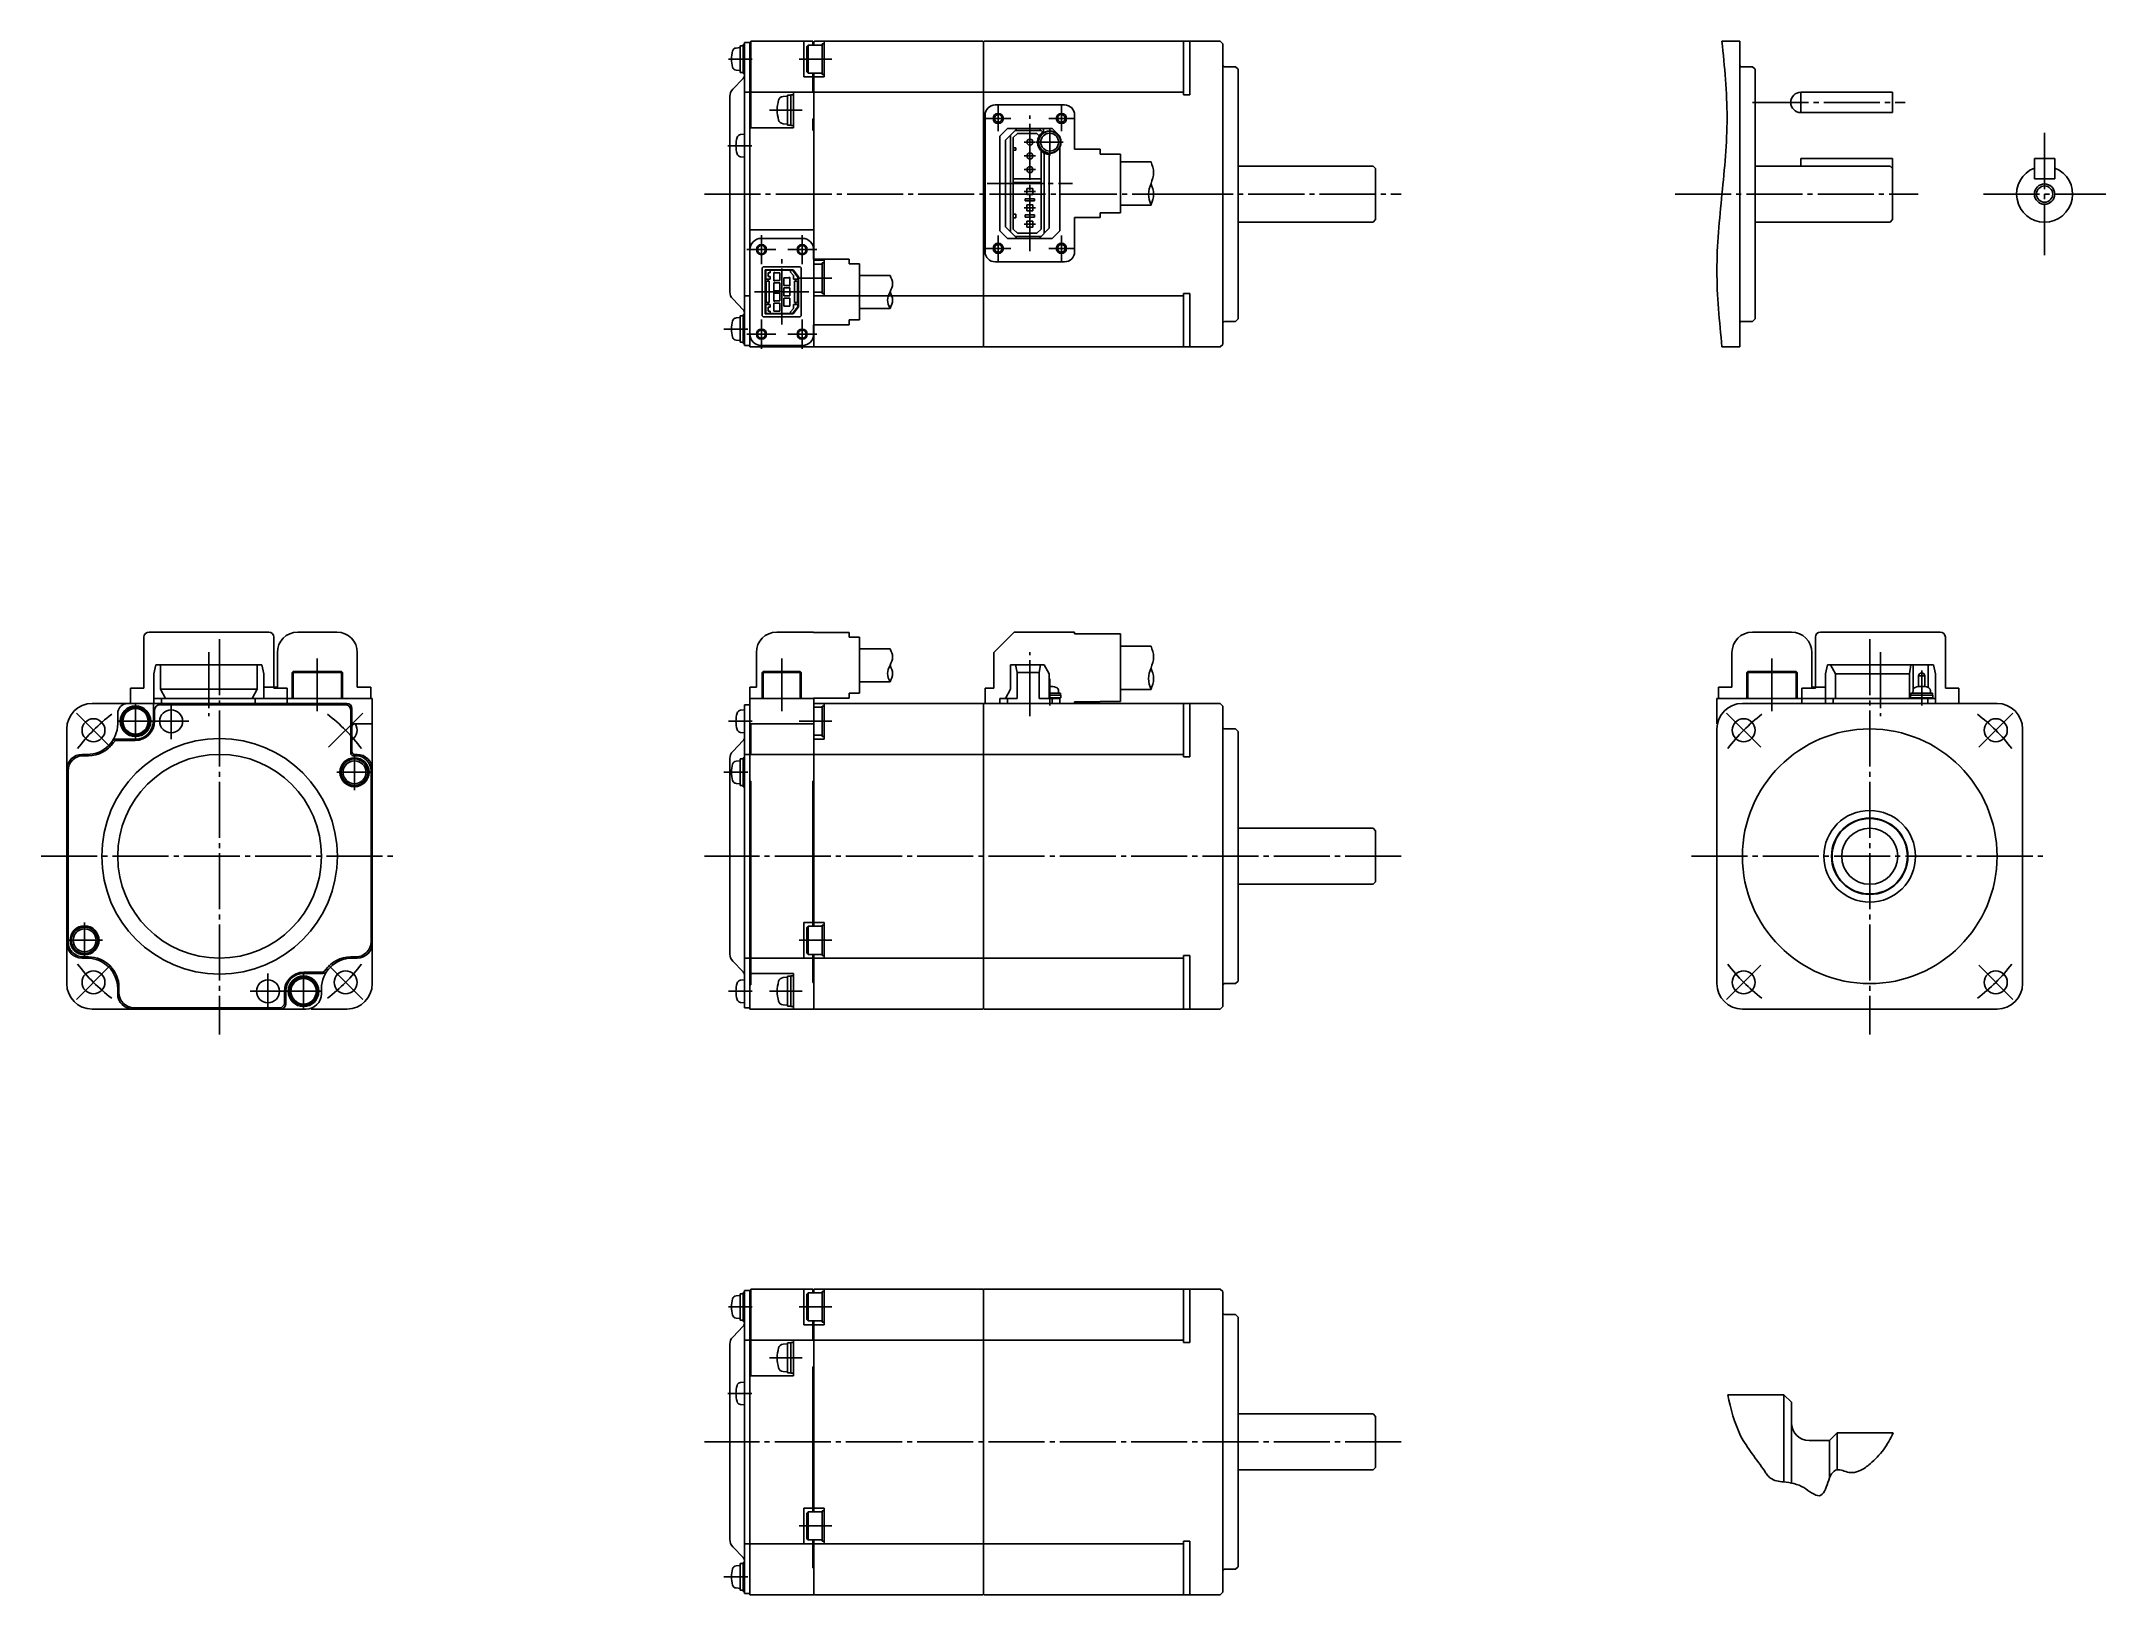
# Model space of a CAD drawing. Header units: millimetres. Extents: x -202 to 203, y -145 to 160.
import ezdxf

# ---------------------------------------------------------------- set-up
doc = ezdxf.new("R2010")
doc.units = ezdxf.units.MM
doc.linetypes.add('DASH_CENTER', pattern=[14, 11, -1, 1, -1])

msp = doc.modelspace()

# ---------------------------------------------------------------- linework, layer by layer
at = {"color": 7, "linetype": 'Continuous'}
for p, q in [((-64.8, 158.75), (-65.58, 158.68)), ((-64.8, 159.1), (-64.2, 159.1)), ((-64.8, 153.9), (-64.8, 159.1)), ((-64.2, 159.35), (-63.9, 159.35)), ((-64.2, 153.65), (-64.2, 159.35)), ((-62.9, 159.75), (-63.9, 159.75)), ((-63.9, 159.75), (-63.9, 100.25)), ((-62.7, 159.75), (-62.9, 159.75)), ((-62.9, 159.75), (-62.9, 100)), ((-62.7, 160), (-62.7, 143)), ((-54.3, 160), (-62.7, 160)), ((-50.5, 160), (-54.3, 160)), ((-52.3, 160), (-52.3, 153)), ((-51.43, 159.25), (-51.68, 159)), ((-51.68, 154), (-51.68, 159)), ((-51.43, 159.25), (-48.68, 159.25)), ((-51.43, 159.25), (-51.43, 153.75)), ((-50.5, 160), (-50.5, 159.75)), ((-50.5, 159.25), (-50.5, 159.75)), ((-50.5, 159.75), (-50.3, 159.75)), ((-50.2, 160), (-50.3, 159.9)), ((-50.3, 159.25), (-50.3, 159.9)), ((-17.1, 160), (-50.2, 160)), ((-48.3, 159.5), (-48.68, 159.5)), ((-48.68, 153.5), (-48.68, 159.5)), ((-48.3, 160), (-48.3, 153)), ((-17, 159.9), (-17.1, 160)), ((-16.9, 160), (-17, 159.9)), ((-17, 159.9), (-17, 100.1)), ((29.5, 160), (-16.9, 160)), ((22.3, 149.5), (22.3, 160)), ((23.5, 160), (23.5, 149.5)), ((30, 159.5), (29.5, 160)), ((30, 100.5), (30, 159.5)), ((128, 160), (131.5, 160)), ((131.5, 160), (131.5, 100)), ((-65.58, 154.32), (-64.8, 154.25)), ((30.3, 155), (32.5, 155)), ((33, 154.5), (32.5, 155)), ((33, 154.5), (33, 105.5)), ((131.8, 155), (134, 155)), ((134.5, 154.5), (134, 155)), ((134.5, 105.5), (134.5, 154.5)), ((-66.24, 150.59), (-64.18, 152.71)), ((-64.2, 153.9), (-64.8, 153.9)), ((-63.9, 153.65), (-64.2, 153.65)), ((-63.9, 150), (-62.9, 150)), ((-62.7, 150), (-50.3, 150)), ((-54.3, 150), (-54.3, 143)), ((-52.3, 153), (-50.5, 153)), ((-51.68, 154), (-51.43, 153.75)), ((-48.68, 153.75), (-51.43, 153.75)), ((-50.5, 150), (-50.5, 153.75)), ((-50.3, 100), (-50.3, 153.75)), ((-48.3, 153), (-50.3, 153)), ((-50.3, 150), (-17, 150)), ((-48.3, 153.5), (-48.68, 153.5)), ((22.3, 150), (-17, 150)), ((-66.8, 110.8), (-66.8, 149.2)), ((-55.5, 149.25), (-56.35, 149.18)), ((-55.5, 149.45), (-54.8, 149.45)), ((-55.5, 149.45), (-55.5, 143.55)), ((-54.8, 149.5), (-54.8, 143.5)), ((-54.8, 149.5), (-54.3, 149.5)), ((22.3, 149.5), (23.5, 149.5)), ((-54.3, 143), (-62.9, 143)), ((-56.35, 143.82), (-55.5, 143.75)), ((-54.8, 143.55), (-55.5, 143.55)), ((-54.3, 143.5), (-54.8, 143.5)), ((-50.5, 144.75), (-50.3, 144.75)), ((-50.5, 142.5), (-50.5, 144.75)), ((-12.3, 142.9), (-13.8, 141.4)), ((-12.7, 140.6), (-10.4, 142.9)), ((-12.3, 142.9), (-3.5, 142.9)), ((-10.35, 141.9), (-11.15, 141.1)), ((-10.8, 142.5), (-5.7, 142.5)), ((-10.35, 141.9), (-6.5, 141.9)), ((-6.5, 141.9), (-6.05, 141.45)), ((-5.37, 142.17), (-6.1, 142.9)), ((-5.2, 142.28), (-5.2, 142.9)), ((-2, 141.4), (-3.5, 142.9)), ((-63.9, 141.75), (-64.68, 141.68)), ((-13.8, 122.8), (-13.8, 141.4)), ((-12.7, 123.6), (-12.7, 140.6)), ((-11.7, 122.6), (-11.7, 141.6)), ((-11.15, 141.1), (-11.15, 123.1)), ((-11.15, 139.1), (-10.65, 139.1)), ((-10.65, 138.6), (-11.15, 138.6)), ((-10.65, 139.1), (-10.65, 138.6)), ((-5.7, 123.1), (-5.7, 138.51)), ((-5.1, 122.3), (-5.1, 138.07)), ((-2, 141.12), (-2, 141.4)), ((-2, 122.8), (-2, 139.28)), ((-64.68, 137.32), (-63.9, 137.25)), ((-4.1, 123.3), (-4.1, 137.8)), ((33, 135.5), (59.5, 135.5)), ((59.5, 135.5), (60, 135)), ((60, 135), (60, 125)), ((134.5, 135.5), (161, 135.5)), ((161, 135.5), (161.5, 135)), ((161.5, 135), (161.5, 125)), ((189.34, 137), (189.34, 133)), ((193.34, 137), (189.34, 137)), ((193.34, 133), (193.34, 137)), ((-11.15, 133), (-5.7, 133)), ((-5.7, 132.3), (-11.15, 132.3)), ((-7.3, 131.1), (-8.5, 131.1)), ((-8.5, 131.1), (-8.5, 129.9)), ((-8.5, 129.9), (-7.3, 129.9)), ((-7.3, 129.9), (-7.3, 131.1)), ((189.34, 133), (193.34, 133)), ((-11.15, 126.05), (-10.65, 126.05)), ((-10.65, 126.05), (-10.65, 125.35)), ((-7, 129.1), (-8.8, 129.1)), ((-8.8, 129.1), (-8.8, 128.7)), ((-8.8, 128.7), (-7, 128.7)), ((-8.8, 125.9), (-8.8, 125.5)), ((-7, 125.9), (-8.8, 125.9)), ((-8.5, 127.9), (-8.5, 126.7)), ((-7.3, 127.9), (-8.5, 127.9)), ((-8.5, 126.7), (-7.3, 126.7)), ((-7.3, 126.7), (-7.3, 127.9)), ((-7, 128.7), (-7, 129.1)), ((-7, 125.5), (-7, 125.9)), ((-62.9, 123), (-50.3, 123)), ((-12.3, 121.3), (-13.8, 122.8)), ((-10.4, 121.3), (-12.7, 123.6)), ((-10.65, 125.35), (-11.15, 125.35)), ((-11.15, 123.1), (-10.35, 122.3)), ((-10.8, 121.7), (-5.7, 121.7)), ((-10.35, 122.3), (-6.5, 122.3)), ((-8.8, 125.5), (-7, 125.5)), ((-7.3, 124.7), (-8.5, 124.7)), ((-8.5, 124.7), (-8.5, 123.5)), ((-8.5, 123.5), (-7.3, 123.5)), ((-7.3, 123.5), (-7.3, 124.7)), ((-6.5, 122.3), (-5.7, 123.1)), ((-6.1, 121.3), (-4.1, 123.3)), ((-2, 122.8), (-3.5, 121.3)), ((59.5, 124.5), (33, 124.5)), ((60, 125), (59.5, 124.5)), ((161, 124.5), (134.5, 124.5)), ((161.5, 125), (161, 124.5)), ((-12.3, 121.3), (-3.5, 121.3)), ((-60.43, 115.53), (-60.23, 115.73)), ((-60.43, 115.53), (-60.43, 106.08)), ((-52.98, 115.73), (-60.23, 115.73)), ((-59.85, 106.48), (-59.85, 115.13)), ((-59.85, 115.13), (-54.4, 115.13)), ((-59.75, 113.3), (-59.75, 115.05)), ((-59.75, 115.05), (-58.9, 115.05)), ((-58.9, 114.55), (-59.25, 114.55)), ((-59.25, 114.55), (-59.25, 113.8)), ((-59.25, 113.8), (-58.9, 113.8)), ((-58.9, 115.05), (-58.9, 114.55)), ((-58.9, 115.05), (-54.9, 115.05)), ((-58.9, 113.8), (-58.9, 113.3)), ((-58.18, 114.6), (-58.18, 113)), ((-58, 114.6), (-58.18, 114.6)), ((-58, 114.57), (-58, 114.6)), ((-57, 114.57), (-58, 114.57)), ((-57, 113.03), (-57, 114.57)), ((-55.2, 113.57), (-56.2, 113.57)), ((-56.2, 113.57), (-56.2, 112.03)), ((-55.2, 113.6), (-55.2, 113.57)), ((-55.02, 113.6), (-55.2, 113.6)), ((-55.02, 112), (-55.02, 113.6)), ((-54.9, 114.68), (-54.9, 115.05)), ((-54.47, 115.05), (-54.9, 115.05)), ((-54.3, 114.05), (-54.9, 114.68)), ((-53.45, 113.72), (-54.47, 115.05)), ((-53.35, 113.75), (-54.4, 115.13)), ((-54.3, 113.3), (-54.3, 114.05)), ((-53.45, 113.3), (-53.45, 113.72)), ((-53.35, 107.85), (-53.35, 113.75)), ((-52.98, 115.73), (-52.78, 115.53)), ((-52.78, 106.08), (-52.78, 115.53)), ((-50.3, 117), (-48.3, 117)), ((-50.3, 116.25), (-48.68, 116.25)), ((-48.68, 116.5), (-48.3, 116.5)), ((-48.68, 110.5), (-48.68, 116.5)), ((-48.3, 117), (-48.3, 110)), ((-62.9, 110), (-63.9, 110)), ((-59.65, 111.65), (-59.85, 111.65)), ((-59.85, 109.95), (-59.65, 109.95)), ((-58.9, 113.3), (-59.75, 113.3)), ((-59.65, 112.9), (-59.65, 108.7)), ((-59.65, 112.9), (-59.08, 112.9)), ((-59.3, 113.3), (-59.3, 112.9)), ((-59.08, 112.9), (-59.08, 108.7)), ((-58.18, 113), (-58, 113)), ((-58, 112.6), (-58.18, 112.6)), ((-58.18, 112.6), (-58.18, 111)), ((-58.18, 111), (-58, 111)), ((-58, 110.6), (-58.18, 110.6)), ((-58.18, 110.6), (-58.18, 109)), ((-58, 113.03), (-57, 113.03)), ((-58, 113), (-58, 113.03)), ((-58, 112.57), (-58, 112.6)), ((-57, 112.57), (-58, 112.57)), ((-58, 111), (-58, 111.03)), ((-58, 111.03), (-57, 111.03)), ((-58, 110.57), (-58, 110.6)), ((-57, 110.57), (-58, 110.57)), ((-57, 111.03), (-57, 112.57)), ((-57, 109.03), (-57, 110.57)), ((-56.2, 112.03), (-55.2, 112.03)), ((-56.2, 111.57), (-56.2, 110.03)), ((-55.2, 111.57), (-56.2, 111.57)), ((-56.2, 110.03), (-55.2, 110.03)), ((-56.2, 109.57), (-56.2, 108.03)), ((-55.2, 109.57), (-56.2, 109.57)), ((-55.2, 112.03), (-55.2, 112)), ((-55.2, 112), (-55.02, 112)), ((-55.02, 111.6), (-55.2, 111.6)), ((-55.2, 111.6), (-55.2, 111.57)), ((-55.2, 110.03), (-55.2, 110)), ((-55.2, 110), (-55.02, 110)), ((-55.02, 109.6), (-55.2, 109.6)), ((-55.2, 109.6), (-55.2, 109.57)), ((-55.02, 110), (-55.02, 111.6)), ((-55.02, 108), (-55.02, 109.6)), ((-53.45, 113.3), (-54.3, 113.3)), ((-54.13, 108.7), (-54.13, 112.9)), ((-54.13, 112.9), (-53.55, 112.9)), ((-53.9, 112.9), (-53.9, 113.3)), ((-53.55, 108.7), (-53.55, 112.9)), ((-53.55, 111.65), (-53.35, 111.65)), ((-53.35, 109.95), (-53.55, 109.95)), ((-48.68, 110.75), (-50.3, 110.75)), ((-17, 110), (-50.3, 110)), ((-48.68, 110.5), (-48.3, 110.5)), ((22.3, 110), (-17, 110)), ((22.3, 100), (22.3, 110.5)), ((22.3, 110.5), (23.5, 110.5)), ((23.5, 100), (23.5, 110.5)), ((-64.18, 107.29), (-66.24, 109.41)), ((-64.8, 105.75), (-65.58, 105.68)), ((-64.8, 100.9), (-64.8, 106.1)), ((-64.8, 106.1), (-64.2, 106.1)), ((-64.2, 100.65), (-64.2, 106.35)), ((-64.2, 106.35), (-63.9, 106.35)), ((-60.43, 106.08), (-60.23, 105.88)), ((-60.23, 105.88), (-52.98, 105.88)), ((-54.4, 106.48), (-59.85, 106.48)), ((-59.75, 106.55), (-59.75, 108.3)), ((-59.75, 108.3), (-58.9, 108.3)), ((-58.9, 106.55), (-59.75, 106.55)), ((-59.08, 108.7), (-59.65, 108.7)), ((-59.3, 108.7), (-59.3, 108.3)), ((-58.9, 107.8), (-59.25, 107.8)), ((-59.25, 107.8), (-59.25, 107.05)), ((-59.25, 107.05), (-58.9, 107.05)), ((-58.9, 108.3), (-58.9, 107.8)), ((-58.9, 107.05), (-58.9, 106.55)), ((-58.9, 106.55), (-54.9, 106.55)), ((-58.18, 109), (-58, 109)), ((-58.18, 108.6), (-58.18, 107)), ((-58, 108.6), (-58.18, 108.6)), ((-58.18, 107), (-58, 107)), ((-58, 109), (-58, 109.03)), ((-58, 109.03), (-57, 109.03)), ((-58, 108.57), (-58, 108.6)), ((-57, 108.57), (-58, 108.57)), ((-58, 107.03), (-57, 107.03)), ((-58, 107), (-58, 107.03)), ((-57, 107.03), (-57, 108.57)), ((-56.2, 108.03), (-55.2, 108.03)), ((-55.2, 108.03), (-55.2, 108)), ((-55.2, 108), (-55.02, 108)), ((-54.9, 106.92), (-54.3, 107.55)), ((-54.9, 106.55), (-54.9, 106.92)), ((-54.9, 106.55), (-54.47, 106.55)), ((-54.47, 106.55), (-53.45, 107.88)), ((-54.4, 106.48), (-53.35, 107.85)), ((-54.3, 107.55), (-54.3, 108.3)), ((-54.3, 108.3), (-53.45, 108.3)), ((-53.55, 108.7), (-54.13, 108.7)), ((-53.9, 108.3), (-53.9, 108.7)), ((-53.45, 107.88), (-53.45, 108.3)), ((-52.78, 106.08), (-52.98, 105.88)), ((33, 105.5), (32.5, 105)), ((134.5, 105.5), (134, 105)), ((32.5, 105), (30.3, 105)), ((134, 105), (131.8, 105)), ((-65.58, 101.32), (-64.8, 101.25)), ((-64.2, 100.9), (-64.8, 100.9)), ((-63.9, 100.65), (-64.2, 100.65)), ((-63.9, 100.25), (-62.9, 100.25)), ((-62.9, 100), (-50.3, 100)), ((-50.3, 100.1), (-50.2, 100)), ((-50.2, 100), (-17.1, 100)), ((-17.1, 100), (-17, 100.1)), ((-16.9, 100), (-17, 100.1)), ((29.5, 100), (-16.9, 100)), ((30, 100.5), (29.5, 100)), ((128, 100), (131.5, 100)), ((-179.9, 35.8), (-179.5, 37.6)), ((-158.7, 37.6), (-179.5, 37.6)), ((-178.6, 37.6), (-178.6, 32.8)), ((-159.6, 37.6), (-159.6, 32.8)), ((-158.7, 37.6), (-158.3, 35.8)), ((-11.7, 32.8), (-11.7, 37.6)), ((-11.7, 37.6), (-5.1, 37.6)), ((-10.7, 37.6), (-10.4, 36.1)), ((-6.1, 36.1), (-5.8, 37.6)), ((-5.1, 37.6), (-4.1, 35.8)), ((148.31, 35.8), (148.71, 37.6)), ((148.71, 37.6), (169.51, 37.6)), ((149.31, 37.6), (150.31, 35.8)), ((165.08, 37.6), (164.81, 35.8)), ((165.52, 37.6), (165.52, 32.68)), ((168.46, 37.6), (168.46, 33.17)), ((169.51, 37.6), (169.91, 35.8)), ((-179.9, 35.8), (-179.9, 30)), ((-159.6, 32.8), (-178.6, 32.8)), ((-178.6, 32.8), (-177.6, 31)), ((-160.6, 31), (-159.6, 32.8)), ((-158.3, 35.8), (-158.3, 31)), ((-152.52, 36.3), (-152.72, 36.1)), ((-152.72, 31), (-152.72, 36.1)), ((-152.72, 36.1), (-142.87, 36.1)), ((-152.52, 36.3), (-143.07, 36.3)), ((-152.52, 31), (-152.52, 36.3)), ((-142.87, 36.1), (-143.07, 36.3)), ((-143.07, 36.3), (-143.07, 31)), ((-142.87, 36.1), (-142.87, 31)), ((-60.43, 36.1), (-60.23, 36.3)), ((-60.43, 36.1), (-52.78, 36.1)), ((-60.43, 31), (-60.43, 36.1)), ((-60.23, 31), (-60.23, 36.3)), ((-60.23, 36.3), (-52.98, 36.3)), ((-52.98, 36.3), (-52.98, 31)), ((-52.98, 36.3), (-52.78, 36.1)), ((-52.78, 36.1), (-52.78, 31)), ((-12.7, 31), (-11.7, 32.8)), ((-10.4, 36.1), (-10.4, 31)), ((-10.4, 36.1), (-6.1, 36.1)), ((-6.1, 36.1), (-6.1, 31)), ((-4.1, 35.8), (-4.1, 31)), ((-2.25, 32.05), (-2.3, 32.64)), ((133.09, 36.3), (132.89, 36.1)), ((132.89, 36.1), (142.74, 36.1)), ((132.89, 31), (132.89, 36.1)), ((133.09, 31), (133.09, 36.3)), ((133.09, 36.3), (142.54, 36.3)), ((142.54, 36.3), (142.54, 31)), ((142.74, 36.1), (142.54, 36.3)), ((142.74, 36.1), (142.74, 31)), ((148.31, 35.8), (148.31, 30)), ((150.31, 35.8), (164.81, 35.8)), ((150.31, 35.8), (150.31, 31)), ((164.81, 35.8), (164.81, 31)), ((165.51, 32.64), (165.46, 32.05)), ((167.81, 35.4), (166.61, 35.4)), ((166.61, 35.4), (166.61, 33.31)), ((167.81, 35.4), (167.81, 33.31)), ((168.96, 32.05), (168.91, 32.64)), ((169.91, 35.8), (169.91, 30)), ((-192, 30), (-185, 30)), ((-180, 30), (-185, 30)), ((-142, 30), (-180, 30)), ((-180, 26.5), (-180, 30)), ((-160, 31), (-179.9, 31)), ((-179.75, 28.75), (-179.75, 26.55)), ((-178.75, 29.75), (-167, 29.75)), ((-178.4, 31), (-178.4, 30)), ((-167, 29.75), (-142.25, 29.75)), ((-160, 30), (-160, 31)), ((-160, 31), (-137, 31)), ((-141.25, 28.75), (-141.25, 20.25)), ((-141, 29), (-141, 20.5)), ((-137, 31), (-137, 26)), ((-63.9, 28.75), (-64.68, 28.68)), ((-62.9, 29.75), (-63.9, 29.75)), ((-63.9, 29.75), (-63.9, -29.75)), ((-62.9, 31), (-62.9, -30)), ((-62.9, 31), (-50.3, 31)), ((-50.3, 26), (-50.3, 31)), ((-50.2, 30), (-50.3, 29.9)), ((-50.3, 30), (-50.3, 29.9)), ((-50.3, 29.25), (-48.68, 29.25)), ((-17.1, 30), (-50.2, 30)), ((-17.1, 30), (-50.2, 30)), ((-48.3, 29.5), (-48.68, 29.5)), ((-48.68, 23.5), (-48.68, 29.5)), ((-48.3, 30), (-48.3, 23)), ((-17, 29.9), (-17.1, 30)), ((-17, 29.9), (-16.9, 30)), ((-17, 29.9), (-17, -29.9)), ((-16.9, 30), (29.5, 30)), ((-13.8, 30), (-13.8, 31)), ((-13.8, 31), (-10.4, 31)), ((-12.3, 31), (-12.3, 30)), ((-6.1, 31), (-2, 31)), ((-4.1, 32.05), (-1.85, 32.05)), ((-4.1, 31.6), (-1.8, 31.6)), ((-4.1, 31.1), (-1.8, 31.1)), ((-3.5, 31), (-3.5, 30)), ((-2.45, 31.1), (-2.45, 31)), ((-2, 31), (-2, 30)), ((-1.85, 31.6), (-1.85, 32.05)), ((-1.8, 31.6), (-1.8, 31.1)), ((22.3, 19.5), (22.3, 30)), ((23.5, 19.5), (23.5, 30)), ((29.5, 30), (30, 29.5)), ((30, -29.5), (30, 29.5)), ((127.01, 26), (127.01, 31)), ((127.01, 31), (148.31, 31)), ((157.01, 30), (132.01, 30)), ((169.91, 31), (148.31, 31)), ((149.81, 31), (149.81, 30)), ((182.01, 30), (157.01, 30)), ((165.01, 31.6), (167.21, 31.6)), ((165.01, 31.1), (165.01, 31.6)), ((165.01, 31.1), (167.21, 31.1)), ((165.06, 32.05), (167.21, 32.05)), ((165.06, 32.05), (165.06, 31.6)), ((165.66, 31), (165.66, 31.1)), ((167.21, 32.05), (169.36, 32.05)), ((167.21, 31.6), (169.41, 31.6)), ((167.21, 31.1), (169.41, 31.1)), ((168.41, 31), (168.41, 30)), ((168.76, 31.1), (168.76, 31)), ((169.36, 31.6), (169.36, 32.05)), ((169.41, 31.6), (169.41, 31.1)), ((-197, 25), (-197, 17)), ((-187, 26), (-187, 28)), ((-137, 26), (-140.5, 26)), ((-137, 17), (-137, 26)), ((-62.9, 26), (-50.3, 26)), ((-62.7, 26), (-62.7, 20)), ((-50.3, -13.75), (-50.3, 26)), ((30.3, 25), (32.5, 25)), ((33, 24.5), (32.5, 25)), ((33, -24.5), (33, 24.5)), ((127.11, 26), (127.01, 26)), ((127.01, 25), (127.01, -25)), ((187.01, -25), (187.01, 25)), ((-183.5, 23), (-187.26, 23)), ((-187.01, 22.75), (-183.55, 22.75)), ((-66.24, 20.59), (-64.18, 22.71)), ((-64.68, 24.32), (-63.9, 24.25)), ((-48.68, 23.75), (-50.3, 23.75)), ((-48.3, 23), (-50.3, 23)), ((-48.3, 23.5), (-48.68, 23.5)), ((-197, 17), (-197, -17)), ((-196.75, 16.75), (-196.75, 0)), ((-193, 20), (-194, 20)), ((-193.75, 19.75), (-192.75, 19.75)), ((-140.75, 19.75), (-140.25, 19.75)), ((-140.5, 20), (-140, 20)), ((-137.25, 16.75), (-137.25, 0)), ((-137, -17), (-137, 17)), ((-66.8, -19.2), (-66.8, 19.2)), ((-64.8, 18.75), (-65.58, 18.68)), ((-64.8, 19.1), (-64.2, 19.1)), ((-64.8, 13.9), (-64.8, 19.1)), ((-64.2, 19.35), (-63.9, 19.35)), ((-64.2, 13.65), (-64.2, 19.35)), ((-63.9, 20), (-62.9, 20)), ((-62.9, 20), (-50.3, 20)), ((-50.3, 20), (-17, 20)), ((-50.3, 20), (-17, 20)), ((-17, 20), (22.3, 20)), ((22.3, 19.5), (23.5, 19.5)), ((-65.58, 14.32), (-64.8, 14.25)), ((-64.2, 13.9), (-64.8, 13.9)), ((-63.9, 13.65), (-64.2, 13.65)), ((-62.9, 14.75), (-62.7, 14.75)), ((-62.7, 14.75), (-62.7, -25.25)), ((-50.5, -13.75), (-50.5, 14.75)), ((-50.5, 14.75), (-50.3, 14.75)), ((33, 5.5), (59.5, 5.5)), ((59.5, 5.5), (60, 5)), ((60, 5), (60, -5)), ((-196.75, -16.75), (-196.75, 0)), ((-137.25, -16.75), (-137.25, 0)), ((59.5, -5.5), (33, -5.5)), ((60, -5), (59.5, -5.5)), ((-50.5, -13), (-52.3, -13)), ((-52.3, -13), (-52.3, -20)), ((-51.43, -13.75), (-51.68, -14)), ((-51.68, -19), (-51.68, -14)), ((-51.43, -13.75), (-48.68, -13.75)), ((-51.43, -13.75), (-51.43, -19.25)), ((-50.3, -13), (-48.3, -13)), ((-48.68, -13.5), (-48.3, -13.5)), ((-48.68, -19.5), (-48.68, -13.5)), ((-48.3, -13), (-48.3, -20)), ((-197, -17), (-197, -25)), ((-193, -20), (-194, -20)), ((-193.75, -19.75), (-192.75, -19.75)), ((-140.25, -19.75), (-141.25, -19.75)), ((-141, -20), (-140, -20)), ((-137, -17), (-137, -25)), ((-62.9, -20), (-63.9, -20)), ((-50.5, -20), (-62.7, -20)), ((-51.68, -19), (-51.43, -19.25)), ((-48.68, -19.25), (-51.43, -19.25)), ((-50.5, -24.75), (-50.5, -19.25)), ((-50.3, -30), (-50.3, -19.25)), ((-17, -20), (-50.3, -20)), ((-48.68, -19.5), (-48.3, -19.5)), ((-17, -20), (22.3, -20)), ((22.3, -30), (22.3, -19.5)), ((22.3, -19.5), (23.5, -19.5)), ((23.5, -19.5), (23.5, -30)), ((-150.5, -23), (-146.74, -23)), ((-146.99, -22.75), (-150.45, -22.75)), ((-64.18, -22.71), (-66.24, -20.59)), ((-63.9, -24.25), (-64.68, -24.32)), ((-62.7, -23), (-54.3, -23)), ((-55.5, -23.75), (-56.35, -23.82)), ((-55.5, -23.55), (-54.8, -23.55)), ((-55.5, -23.55), (-55.5, -29.45)), ((-54.8, -23.5), (-54.8, -29.5)), ((-54.8, -23.5), (-54.3, -23.5)), ((-54.3, -23), (-54.3, -30)), ((-187, -26), (-187, -27)), ((-186.75, -26.75), (-186.75, -25.75)), ((-154.25, -28.75), (-154.25, -26.55)), ((-154, -26.5), (-154, -29)), ((-147, -26), (-147, -27)), ((-62.9, -25.25), (-62.7, -25.25)), ((-50.5, -24.75), (-50.3, -24.75)), ((32.5, -25), (30.3, -25)), ((33, -24.5), (32.5, -25)), ((-184, -30), (-192, -30)), ((-184, -30), (-150, -30)), ((-183.75, -29.75), (-167, -29.75)), ((-155.25, -29.75), (-167, -29.75)), ((-142, -30), (-149, -30)), ((-64.68, -28.68), (-63.9, -28.75)), ((-63.9, -29.75), (-62.9, -29.75)), ((-62.9, -30), (-54.3, -30)), ((-56.35, -29.18), (-55.5, -29.25)), ((-54.8, -29.45), (-55.5, -29.45)), ((-54.3, -29.5), (-54.8, -29.5)), ((-54.3, -30), (-50.3, -30)), ((-50.3, -29.9), (-50.2, -30)), ((-50.2, -30), (-17.1, -30)), ((-17.1, -30), (-17, -29.9)), ((-17.1, -30), (-17, -29.9)), ((-17, -29.9), (-16.9, -30)), ((-17, -29.9), (-16.9, -30)), ((-16.9, -30), (29.5, -30)), ((29.5, -30), (30, -29.5)), ((132.01, -30), (157.01, -30)), ((157.01, -30), (182.01, -30)), ((-62.7, -84.97), (-62.7, -101.97)), ((-54.3, -84.97), (-62.7, -84.97)), ((-50.5, -84.97), (-54.3, -84.97)), ((-52.3, -84.97), (-52.3, -91.97)), ((-50.5, -84.97), (-50.5, -85.22)), ((-50.2, -84.97), (-50.3, -85.07)), ((-50.3, -85.72), (-50.3, -85.07)), ((-17.1, -84.97), (-50.2, -84.97)), ((-48.3, -84.97), (-48.3, -91.97)), ((-17, -85.07), (-17.1, -84.97)), ((-17, -85.07), (-16.9, -84.97)), ((-17, -85.07), (-17, -144.87)), ((-16.9, -84.97), (29.5, -84.97)), ((22.3, -95.47), (22.3, -84.97)), ((23.5, -95.47), (23.5, -84.97)), ((29.5, -84.97), (30, -85.47)), ((-64.8, -86.22), (-65.58, -86.29)), ((-64.8, -85.87), (-64.2, -85.87)), ((-64.8, -91.07), (-64.8, -85.87)), ((-64.2, -85.62), (-63.9, -85.62)), ((-64.2, -91.32), (-64.2, -85.62)), ((-62.9, -85.22), (-63.9, -85.22)), ((-63.9, -85.22), (-63.9, -144.72)), ((-62.7, -85.22), (-62.9, -85.22)), ((-62.9, -85.22), (-62.9, -144.97)), ((-51.43, -85.72), (-51.68, -85.97)), ((-51.68, -90.97), (-51.68, -85.97)), ((-51.43, -85.72), (-48.68, -85.72)), ((-51.43, -85.72), (-51.43, -91.22)), ((-50.5, -85.72), (-50.5, -85.22)), ((-50.5, -85.22), (-50.3, -85.22)), ((-48.3, -85.47), (-48.68, -85.47)), ((-48.68, -91.47), (-48.68, -85.47)), ((30, -144.47), (30, -85.47)), ((-66.24, -94.38), (-64.18, -92.25)), ((-65.58, -90.65), (-64.8, -90.72)), ((-64.2, -91.07), (-64.8, -91.07)), ((-63.9, -91.32), (-64.2, -91.32)), ((-52.3, -91.97), (-50.5, -91.97)), ((-51.68, -90.97), (-51.43, -91.22)), ((-48.68, -91.22), (-51.43, -91.22)), ((-50.5, -94.97), (-50.5, -91.22)), ((-50.3, -128.72), (-50.3, -91.22)), ((-48.3, -91.97), (-50.3, -91.97)), ((-48.3, -91.47), (-48.68, -91.47)), ((30.3, -89.97), (32.5, -89.97)), ((33, -90.47), (32.5, -89.97)), ((33, -90.47), (33, -139.47)), ((-66.8, -134.16), (-66.8, -95.77)), ((-63.9, -94.97), (-62.9, -94.97)), ((-62.7, -94.97), (-50.3, -94.97)), ((-55.5, -95.72), (-56.35, -95.79)), ((-55.5, -95.52), (-54.8, -95.52)), ((-55.5, -95.52), (-55.5, -101.42)), ((-54.8, -95.47), (-54.8, -101.47)), ((-54.8, -95.47), (-54.3, -95.47)), ((-54.3, -94.97), (-54.3, -101.97)), ((-50.3, -94.97), (-17, -94.97)), ((-17, -94.97), (22.3, -94.97)), ((22.3, -95.47), (23.5, -95.47)), ((-56.35, -101.14), (-55.5, -101.22)), ((-50.5, -100.22), (-50.3, -100.22)), ((-50.5, -128.72), (-50.5, -100.22)), ((-63.9, -103.22), (-64.68, -103.29)), ((-54.3, -101.97), (-62.9, -101.97)), ((-54.8, -101.42), (-55.5, -101.42)), ((-54.3, -101.47), (-54.8, -101.47)), ((-64.68, -107.65), (-63.9, -107.72)), ((129.12, -105.7), (140.12, -105.7)), ((141.62, -107.2), (140.12, -105.7)), ((140.12, -105.7), (140.12, -122.84)), ((141.62, -107.2), (141.62, -123.06)), ((33, -109.47), (59.5, -109.47)), ((59.5, -109.47), (60, -109.97)), ((60, -109.97), (60, -119.97)), ((149.12, -114.7), (150.62, -113.2)), ((150.62, -113.2), (150.62, -120.42)), ((150.62, -113.2), (161.62, -113.2)), ((149.12, -114.7), (145.12, -114.7)), ((149.12, -114.7), (149.12, -122.16)), ((59.5, -120.47), (33, -120.47)), ((60, -119.97), (59.5, -120.47)), ((-52.3, -127.97), (-52.3, -134.97)), ((-52.3, -127.97), (-50.5, -127.97)), ((-51.43, -128.72), (-51.68, -128.97)), ((-51.68, -133.97), (-51.68, -128.97)), ((-51.43, -128.72), (-51.43, -134.22)), ((-51.43, -128.72), (-48.68, -128.72)), ((-50.3, -127.97), (-48.3, -127.97)), ((-48.68, -128.47), (-48.3, -128.47)), ((-48.68, -134.47), (-48.68, -128.47)), ((-48.3, -127.97), (-48.3, -134.97)), ((-64.18, -137.68), (-66.24, -135.55)), ((-62.9, -134.97), (-63.9, -134.97)), ((-62.9, -134.97), (-50.5, -134.97)), ((-51.68, -133.97), (-51.43, -134.22)), ((-48.68, -134.22), (-51.43, -134.22)), ((-50.5, -139.72), (-50.5, -134.22)), ((-50.3, -144.97), (-50.3, -134.22)), ((-17, -134.97), (-50.3, -134.97)), ((-48.68, -134.47), (-48.3, -134.47)), ((-17, -134.97), (22.3, -134.97)), ((22.3, -144.97), (22.3, -134.47)), ((22.3, -134.47), (23.5, -134.47)), ((23.5, -134.47), (23.5, -144.97)), ((-64.8, -139.22), (-65.58, -139.29)), ((-64.8, -144.07), (-64.8, -138.87)), ((-64.8, -138.87), (-64.2, -138.87)), ((-64.2, -144.32), (-64.2, -138.62)), ((-64.2, -138.62), (-63.9, -138.62)), ((-50.5, -139.72), (-50.3, -139.72)), ((32.5, -139.97), (30.3, -139.97)), ((33, -139.47), (32.5, -139.97)), ((-65.58, -143.65), (-64.8, -143.72)), ((-64.2, -144.07), (-64.8, -144.07)), ((-63.9, -144.32), (-64.2, -144.32)), ((-63.9, -144.72), (-62.9, -144.72)), ((-62.9, -144.97), (-50.3, -144.97)), ((-50.3, -144.87), (-50.2, -144.97)), ((-50.2, -144.97), (-17.1, -144.97)), ((-17.1, -144.97), (-17, -144.87)), ((-17, -144.87), (-16.9, -144.97)), ((-16.9, -144.97), (29.5, -144.97)), ((29.5, -144.97), (30, -144.47))]:
    msp.add_line(p, q, dxfattribs=at)
at = {"color": 1, "linetype": 'DASH_CENTER'}
for p, q in [((-67.1, 156.5), (-62.4, 156.5)), ((-53.18, 156.5), (-46.8, 156.5)), ((-59, 146.5), (-52.62, 146.5)), ((-14.1, 147.35), (-14.1, 142.35)), ((134, 148), (164, 148)), ((-16.6, 144.85), (-11.6, 144.85)), ((-7.9, 118.8), (-7.9, 145.4)), ((-4.2, 144.85), (0.8, 144.85)), ((-4, 142.85), (-4, 137.55)), ((191.34, 142), (191.34, 118)), ((-67.17, 139.5), (-62.47, 139.5)), ((-9, 140.2), (-6.8, 140.2)), ((-1.35, 140.2), (-6.65, 140.2)), ((-9, 137.5), (-6.8, 137.5)), ((-9, 134.8), (-6.8, 134.8)), ((-71.8, 130), (21, 130)), ((-16.3, 132.1), (0.5, 132.1)), ((-9, 130.5), (-6.8, 130.5)), ((21, 130), (65, 130)), ((118.8, 130), (166.5, 130)), ((179.34, 130), (203.34, 130)), ((-9, 127.3), (-6.8, 127.3)), ((-60.6, 116.25), (-60.6, 121.95)), ((-52.6, 116.25), (-52.6, 121.95)), ((-14.1, 121.85), (-14.1, 116.85)), ((-9, 124.1), (-6.8, 124.1)), ((-1.7, 121.85), (-1.7, 116.85)), ((-57.75, 119.1), (-63.45, 119.1)), ((-49.75, 119.1), (-55.45, 119.1)), ((-11.6, 119.35), (-16.6, 119.35)), ((0.8, 119.35), (-4.2, 119.35)), ((-56.6, 104.38), (-56.6, 117.23)), ((-53.18, 113.5), (-46.8, 113.5)), ((-61.93, 110.8), (-51.28, 110.8)), ((-68, 103.5), (-63.3, 103.5)), ((-63.45, 102.5), (-57.75, 102.5)), ((-60.6, 99.65), (-60.6, 105.35)), ((-55.45, 102.5), (-49.75, 102.5)), ((-52.6, 99.65), (-52.6, 105.35)), ((-167, 42.6), (-167, -35)), ((157.01, 42.6), (157.01, -35)), ((-169.1, 40.1), (-169.1, 27.5)), ((-147.8, 28.5), (-147.8, 38.8)), ((-56.6, 28.5), (-56.6, 38.8)), ((-7.9, 27.5), (-7.9, 40.1)), ((137.81, 38.8), (137.81, 28.5)), ((159.11, 40.1), (159.11, 27.5)), ((167.21, 29.6), (167.21, 36.5)), ((-4, 29.6), (-4, 34.85)), ((-183.5, 30.1), (-183.5, 22.9)), ((-176.5, 23), (-176.5, 30)), ((-195.11, 28.11), (-188.39, 21.39)), ((-179.9, 26.5), (-187.1, 26.5)), ((-180, 26.5), (-173, 26.5)), ((-138.89, 28.11), (-145.61, 21.39)), ((-67.1, 26.5), (-62.4, 26.5)), ((-53.18, 26.5), (-46.8, 26.5)), ((135.62, 21.39), (128.9, 28.11)), ((185.12, 28.11), (178.4, 21.39)), ((-144, 16.5), (-137, 16.5)), ((-140.5, 13), (-140.5, 20)), ((-68, 16.5), (-63.3, 16.5)), ((-202, 0), (-132, 0)), ((65, 0), (-71.8, 0)), ((122.01, 0), (192.01, 0)), ((-193.5, -20), (-193.5, -13)), ((-197, -16.5), (-190, -16.5)), ((-53.18, -16.5), (-46.8, -16.5)), ((-188.39, -21.39), (-195.11, -28.11)), ((-157.5, -30), (-157.5, -23)), ((-150.5, -22.9), (-150.5, -30.1)), ((-145.61, -21.39), (-138.89, -28.11)), ((135.62, -21.39), (128.9, -28.11)), ((185.12, -28.11), (178.4, -21.39)), ((-161, -26.5), (-154, -26.5)), ((-146.9, -26.5), (-154.1, -26.5)), ((-67.1, -26.5), (-62.4, -26.5)), ((-59, -26.5), (-52.62, -26.5)), ((-67.1, -88.47), (-62.4, -88.47)), ((-53.18, -88.47), (-46.8, -88.47)), ((-59, -98.47), (-52.62, -98.47)), ((-67.17, -105.47), (-62.47, -105.47)), ((65, -114.97), (-71.8, -114.97)), ((-53.18, -131.47), (-46.8, -131.47)), ((-68, -141.47), (-63.3, -141.47))]:
    msp.add_line(p, q, dxfattribs=at)
at = {"linetype": 'Continuous'}
for p, q in [((143.5, 150), (161.5, 150)), ((143.5, 150), (143.5, 146)), ((161.5, 146), (161.5, 150)), ((161.5, 146), (161.5, 150)), ((143.5, 146), (161.5, 146)), ((161.5, 137), (143.5, 137)), ((143.5, 135.5), (143.5, 137)), ((161.5, 135), (161.5, 137))]:
    msp.add_line(p, q, dxfattribs=at)
at = {"color": 4, "linetype": 'Continuous'}
for p, q in [((-1.1, 147.5), (-14.7, 147.5)), ((-16.7, 145.5), (-16.7, 118.7)), ((0.9, 138.8), (0.9, 145.5)), ((0.9, 138.8), (5.9, 138.8)), ((5.9, 138.8), (5.9, 137.85)), ((5.9, 137.85), (9.9, 137.85)), ((9.9, 137.85), (9.9, 126.35)), ((9.9, 136.35), (15.9, 136.35)), ((5.9, 126.35), (5.9, 125.4)), ((9.9, 126.35), (5.9, 126.35)), ((9.9, 127.85), (15.9, 127.85)), ((5.9, 125.4), (0.9, 125.4)), ((0.9, 118.7), (0.9, 125.4)), ((-62.85, 119.1), (-62.85, 102.5)), ((-52.55, 121.3), (-60.65, 121.3)), ((-50.35, 117.25), (-50.35, 119.1)), ((-43.35, 117.25), (-50.35, 117.25)), ((-43.35, 116.3), (-43.35, 117.25)), ((-41.35, 116.3), (-43.35, 116.3)), ((-41.35, 105.3), (-41.35, 116.3)), ((-41.35, 114.05), (-35.35, 114.05)), ((-14.7, 116.7), (-1.1, 116.7)), ((-41.35, 107.55), (-35.35, 107.55)), ((-50.35, 104.35), (-43.35, 104.35)), ((-50.35, 102.5), (-50.35, 104.35)), ((-43.35, 105.3), (-41.35, 105.3)), ((-43.35, 104.35), (-43.35, 105.3)), ((-60.65, 100.3), (-52.55, 100.3)), ((-181.85, 33), (-181.85, 43)), ((-180.85, 44), (-157.35, 44)), ((-156.35, 43), (-156.35, 33)), ((-151.65, 44), (-143.95, 44)), ((-50.35, 44), (-57.6, 44)), ((-50.35, 44), (-50.35, 43.95)), ((-50.35, 43.95), (-43.35, 43.95)), ((-43.35, 43.95), (-43.35, 43)), ((-43.35, 43), (-41.35, 43)), ((-41.35, 43), (-41.35, 32)), ((-41.35, 40.75), (-35.35, 40.75)), ((-15, 40), (-11, 44)), ((-11, 44), (0.9, 44)), ((0.9, 44), (0.9, 43.7)), ((0.9, 43.7), (5.9, 43.7)), ((5.9, 43.7), (5.9, 43.64)), ((5.9, 43.64), (9.9, 43.64)), ((9.9, 43.64), (9.9, 30.36)), ((9.9, 41.25), (15.9, 41.25)), ((133.96, 44), (141.66, 44)), ((146.36, 33), (146.36, 43)), ((147.36, 44), (170.86, 44)), ((171.86, 43), (171.86, 33)), ((-155.65, 33.2), (-155.65, 40)), ((-139.95, 40), (-139.95, 33.2)), ((-61.6, 40), (-61.6, 33.2)), ((-15, 33), (-15, 40)), ((129.96, 33.2), (129.96, 40)), ((145.66, 40), (145.66, 33.2)), ((-184.5, 33), (-181.85, 33)), ((-184.5, 30), (-184.5, 33)), ((-158.3, 31), (-158.3, 33.2)), ((-158.3, 33.2), (-155.65, 33.2)), ((-156.35, 33), (-153.7, 33)), ((-153.7, 33), (-153.7, 30)), ((-139.95, 33.2), (-137.3, 33.2)), ((-137.3, 33.2), (-137.3, 31)), ((-61.6, 33.2), (-62.85, 33.2)), ((-62.85, 33.2), (-62.85, 31)), ((-41.35, 34.25), (-35.35, 34.25)), ((-16.7, 30), (-16.7, 33)), ((-16.7, 33), (-15, 33)), ((9.9, 32.75), (15.9, 32.75)), ((127.31, 33.2), (129.96, 33.2)), ((127.31, 31), (127.31, 33.2)), ((143.71, 30), (143.71, 33)), ((143.71, 33), (146.36, 33)), ((145.66, 33.2), (148.31, 33.2)), ((148.31, 33.2), (148.31, 31)), ((171.86, 33), (174.51, 33)), ((174.51, 33), (174.51, 30)), ((-153.7, 30), (-184.5, 30)), ((-137.3, 31), (-158.3, 31)), ((-62.85, 31), (-50.35, 31)), ((-43.35, 31.05), (-50.35, 31.05)), ((-50.35, 31.05), (-50.35, 31)), ((-43.35, 32), (-41.35, 32)), ((-43.35, 32), (-43.35, 31.05)), ((-16.7, 30), (0.9, 30)), ((0.9, 30), (0.9, 30.3)), ((0.9, 30.3), (5.9, 30.3)), ((9.9, 30.36), (5.9, 30.36)), ((5.9, 30.36), (5.9, 30.3)), ((148.31, 31), (127.31, 31)), ((174.51, 30), (143.71, 30))]:
    msp.add_line(p, q, dxfattribs=at)
at = {"color": 171, "linetype": 'Continuous'}
msp.add_line((-1.7, 147.35), (-1.7, 142.35), dxfattribs=at)
at = {"color": 2, "linetype": 'Continuous'}
for centre, radius in [((-14.1, 144.85), 1), ((-1.7, 144.85), 1), ((191.34, 130), 2), ((-60.6, 119.1), 1), ((-52.6, 119.1), 1), ((-14.1, 119.35), 1), ((-1.7, 119.35), 1), ((-60.6, 102.5), 1), ((-52.6, 102.5), 1)]:
    msp.add_circle(centre, radius, dxfattribs=at)
at = {"color": 7, "linetype": 'Continuous'}
for centre, radius in [((-14.1, 144.85), 0.75), ((-4, 140.2), 2.2), ((-4, 140.2), 2.15), ((-4, 140.2), 1.75), ((-1.7, 144.85), 0.75), ((-7.9, 140.2), 0.6), ((-7.9, 137.5), 0.6), ((-7.9, 134.8), 0.6), ((191.34, 130), 1.6), ((-60.6, 119.1), 0.8), ((-52.6, 119.1), 0.8), ((-14.1, 119.35), 0.75), ((-1.7, 119.35), 0.75), ((-60.6, 102.5), 0.8), ((-52.6, 102.5), 0.8), ((-183.5, 26.5), 3), ((-183.5, 26.5), 2.75), ((-183.5, 26.5), 2.5), ((-176.5, 26.5), 2.25), ((-191.75, 24.75), 2.25), ((132.26, 24.75), 2.25), ((157.01, 0), 25), ((181.76, 24.75), 2.25), ((-167, 0), 23.13), ((-167, 0), 23.13), ((-167, 0), 20), ((-167, 0), 20), ((-140.5, 16.5), 2.85), ((-140.5, 16.5), 2.6), ((-140.5, 16.5), 2.25), ((157.01, 0), 9), ((157.01, 0), 7.5), ((157.01, 0), 7.4), ((-193.5, -16.5), 2.85), ((-193.5, -16.5), 2.6), ((-193.5, -16.5), 2.25), ((-191.75, -24.75), 2.25), ((-157.5, -26.5), 2.25), ((-150.5, -26.5), 3), ((-150.5, -26.5), 2.75), ((-150.5, -26.5), 2.5), ((-142.25, -24.75), 2.25), ((132.26, -24.75), 2.25), ((181.76, -24.75), 2.25)]:
    msp.add_circle(centre, radius, dxfattribs=at)
msp.add_circle((157.01, 0), 5.5)
for centre, radius, start, end in [((-60.5, 156.5), 6, 164.5573, 180), ((-65.51, 157.88), 0.8, 95, 164.5573), ((-60.5, 156.5), 6, 180, 195.4427), ((-65.51, 155.12), 0.8, 195.4427, 265), ((30.3, 155.3), 0.3, 180, 270), ((131.8, 155.3), 0.3, 180, 270), ((-64.8, 149.2), 2, 135.971, 180), ((-64.9, 153.41), 1, 315.971, 0), ((-50.5, 146.5), 7, 163.743, 180), ((-50.5, 146.5), 7, 180, 196.257), ((-56.26, 148.18), 1, 95, 163.743), ((-56.26, 144.82), 1, 196.257, 265), ((-4, 140.2), 2.4, 120, 267.612), ((-59.6, 139.5), 6, 164.5573, 180), ((-59.6, 139.5), 6, 180, 195.4427), ((-64.61, 140.88), 0.8, 95, 164.5573), ((-64.61, 138.12), 0.8, 195.4427, 265), ((-64.8, 110.8), 2, 180, 224.029), ((-65.51, 104.88), 0.8, 95, 164.5573), ((-64.9, 106.59), 1, 0, 44.029), ((-60.5, 103.5), 6, 164.5573, 180), ((-60.5, 103.5), 6, 180, 195.4427), ((-65.51, 102.12), 0.8, 195.4427, 265), ((30.3, 104.7), 0.3, 90, 180), ((131.8, 104.7), 0.3, 90, 180), ((-4, 28.85), 4.5, 90, 91.2733), ((-4, 28.85), 4.5, 73.6123, 90), ((-2.9, 32.59), 0.6, 5, 73.6123), ((166.11, 32.59), 0.6, 106.3877, 175), ((167.21, 28.85), 4.5, 90, 106.3877), ((167.21, 35.4), 0.6, 0.0018, 179.9982), ((167.21, 28.85), 4.5, 73.6123, 90), ((168.31, 32.59), 0.6, 5, 73.6123), ((-192, 25), 5, 90, 180), ((-185, 28), 2, 90, 180), ((-178.75, 28.75), 1, 90, 180), ((-142.25, 28.75), 1, 0, 90), ((-142, 29), 1, 0, 90), ((-64.61, 27.88), 0.8, 95, 164.5573), ((132.01, 25), 5, 90, 180), ((182.01, 25), 5, 0, 90), ((-193, 26), 6, 270, 0), ((-183.55, 26.55), 3.8, 270, 360), ((-183.5, 26.5), 3.5, 270, 0), ((-142.25, 24.75), 2.25, 303.7877, 33.7877), ((-140.5, 25.5), 0.5, 90, 180), ((-59.6, 26.5), 6, 164.5573, 180), ((-59.6, 26.5), 6, 180, 195.4427), ((-64.61, 25.12), 0.8, 195.4427, 265), ((30.3, 25.3), 0.3, 180, 270), ((-192.75, 25.75), 6, 270, 325.1501), ((-187.26, 22), 1, 90, 145.1501), ((-187.01, 21.75), 1, 90, 145.1501), ((-140.5, 20.5), 0.5, 180, 270), ((-64.8, 19.2), 2, 135.971, 180), ((-64.9, 23.41), 1, 315.971, 0), ((-194, 17), 3, 90, 180), ((-193.75, 16.75), 3, 90, 180), ((-140.75, 20.25), 0.5, 180, 270), ((-140.25, 16.75), 3, 0, 90), ((-140, 17), 3, 0, 90), ((-60.5, 16.5), 6, 164.5573, 180), ((-60.5, 16.5), 6, 180, 195.4427), ((-65.51, 17.88), 0.8, 95, 164.5573), ((-65.51, 15.12), 0.8, 195.4427, 265), ((-194, -17), 3, 180, 270), ((-193.75, -16.75), 3, 180, 270), ((-193, -26), 6, 0, 90), ((-192.75, -25.75), 6, 0, 90), ((-141, -26), 6, 90, 180), ((-141.25, -25.75), 6, 90, 145.1501), ((-140.25, -16.75), 3, 270, 0), ((-140, -17), 3, 270, 0), ((-64.8, -19.2), 2, 180, 224.029), ((-150.45, -26.55), 3.8, 90, 180), ((-150.5, -26.5), 3.5, 90, 180), ((-146.99, -21.75), 1, 270, 325.1501), ((-146.74, -22), 1, 270, 325.1501), ((-64.61, -25.12), 0.8, 95, 164.5573), ((-64.9, -23.41), 1, 360, 44.029), ((-56.26, -24.82), 1, 95, 163.743), ((-192, -25), 5, 180, 270), ((-184, -27), 3, 180, 270), ((-183.75, -26.75), 3, 180, 270), ((-150, -27), 3, 270, 0), ((-142, -25), 5, 270, 0), ((-59.6, -26.5), 6, 164.5573, 180), ((-59.6, -26.5), 6, 180, 195.4427), ((-64.61, -27.88), 0.8, 195.4427, 265), ((-50.5, -26.5), 7, 163.743, 180), ((-50.5, -26.5), 7, 180, 196.257), ((30.3, -25.3), 0.3, 90, 180), ((132.01, -25), 5, 180, 270), ((182.01, -25), 5, 270, 0), ((-155.25, -28.75), 1, 270, 0), ((-155, -29), 1, 270, 0), ((-56.26, -28.18), 1, 196.257, 265), ((-60.5, -88.47), 6, 164.5573, 180), ((-60.5, -88.47), 6, 180, 195.4427), ((-65.51, -87.08), 0.8, 95, 164.5573), ((-65.51, -89.85), 0.8, 195.4427, 265), ((-64.9, -91.56), 1, 315.971, 0), ((30.3, -89.67), 0.3, 180, 270), ((-64.8, -95.77), 2, 135.971, 180), ((-50.5, -98.47), 7, 163.743, 180), ((-56.26, -96.79), 1, 95, 163.743), ((-50.5, -98.47), 7, 180, 196.257), ((-56.26, -100.15), 1, 196.257, 265), ((-59.6, -105.47), 6, 164.5573, 180), ((-64.61, -104.08), 0.8, 95, 164.5573), ((-59.6, -105.47), 6, 180, 195.4427), ((-64.61, -106.85), 0.8, 195.4427, 265), ((145.12, -111.2), 3.5, 180, 270), ((-64.8, -134.16), 2, 180, 224.029), ((-64.9, -138.38), 1, 0, 44.029), ((-60.5, -141.47), 6, 164.5573, 180), ((-60.5, -141.47), 6, 180, 195.4427), ((-65.51, -140.08), 0.8, 95, 164.5573), ((30.3, -140.27), 0.3, 90, 180), ((-65.51, -142.85), 0.8, 195.4427, 265)]:
    msp.add_arc(centre, radius, start, end, dxfattribs=at)
at = {"linetype": 'Continuous'}
for centre, radius, start, end in [((143.5, 148), 2, 90, 270), ((191.34, 130), 5.5, 111.3237, 68.6763)]:
    msp.add_arc(centre, radius, start, end, dxfattribs=at)
at = {"color": 4, "linetype": 'Continuous'}
for centre, radius, start, end in [((-14.7, 145.5), 2, 90, 180), ((-1.1, 145.5), 2, 0, 90), ((-60.65, 119.1), 2.2, 90, 180), ((-52.55, 119.1), 2.2, 0, 90), ((-14.7, 118.7), 2, 180, 270), ((-1.1, 118.7), 2, 270, 0), ((-60.65, 102.5), 2.2, 180, 270), ((-52.55, 102.5), 2.2, 270, 0), ((-180.85, 43), 1, 90, 180), ((-157.35, 43), 1, 0, 90), ((-151.65, 40), 4, 90, 180), ((-143.95, 40), 4, 0, 90), ((-57.6, 40), 4, 90, 180), ((133.96, 40), 4, 90, 180), ((141.66, 40), 4, 0, 90), ((147.36, 43), 1, 90, 180), ((170.86, 43), 1, 0, 90)]:
    msp.add_arc(centre, radius, start, end, dxfattribs=at)
at = {"color": 1, "linetype": 'DASH_CENTER'}
for centre, start, end in [((-167, 0), 127.2182, 142.7818), ((-167, 0), 37.2182, 52.7818), ((157.01, 0), 127.2182, 142.7818), ((157.01, 0), 37.2182, 52.7818), ((-167, 0), 217.2182, 232.7818), ((-167, 0), 307.2182, 322.7818), ((157.01, 0), 217.2182, 232.7818), ((157.01, 0), 307.2182, 322.7818)]:
    msp.add_arc(centre, 35, start, end, dxfattribs=at)
at = {"color": 2, "linetype": 'Continuous'}
msp.add_open_spline([(128, 100), (127.5, 105), (126.5, 115), (128, 130), (129.5, 145), (128.5, 155), (128, 160)], degree=3, dxfattribs=at)
at = {"color": 4, "linetype": 'Continuous'}
for points in [[(15.9, 127.85), (15.65, 128.56), (15.15, 129.98), (15.9, 132.1), (16.65, 134.23), (16.15, 135.64), (15.9, 136.35)], [(15.9, 127.85), (16.15, 128.56), (16.65, 129.98), (16.15, 131.39), (15.9, 132.1)], [(-35.35, 107.55), (-35.6, 108.09), (-36.1, 109.18), (-35.35, 110.8), (-34.6, 112.43), (-35.1, 113.51), (-35.35, 114.05)], [(-35.35, 107.55), (-35.1, 108.09), (-34.6, 109.18), (-35.1, 110.26), (-35.35, 110.8)], [(-35.35, 34.25), (-35.6, 34.79), (-36.1, 35.88), (-35.35, 37.5), (-34.6, 39.13), (-35.1, 40.21), (-35.35, 40.75)], [(15.9, 32.75), (15.65, 33.46), (15.15, 34.88), (15.9, 37), (16.65, 39.13), (16.15, 40.54), (15.9, 41.25)], [(-35.35, 34.25), (-35.1, 34.79), (-34.6, 35.88), (-35.1, 36.96), (-35.35, 37.5)], [(15.9, 32.75), (16.15, 33.46), (16.65, 34.88), (16.15, 36.29), (15.9, 37)]]:
    msp.add_open_spline(points, degree=3, dxfattribs=at)
at = {"color": 2, "linetype": 'Continuous'}
msp.add_open_spline([(129.12, -105.7), (129.76, -108.49), (131.03, -114.05), (135.03, -118.62), (136.87, -121.45), (137.58, -122.23), (138.75, -122.67), (140.32, -122.86), (142.15, -123.08), (144.11, -123.85), (145.46, -125.01), (147.81, -126.06), (148.76, -122.87), (149.84, -120.12), (151.8, -120.59), (153.19, -121.18), (155.28, -120.73), (157.48, -118.98), (159.91, -116.63), (161.05, -114.34), (161.62, -113.2)], degree=3, knots=[0, 0, 0, 0, 8.449232, 16.863501, 17.760909, 18.620553, 19.959318, 21.372628, 23.397488, 25.48983, 27.474963, 28.977207, 32.031934, 35.160491, 36.264832, 37.532428, 39.763876, 42.134572, 45.96583, 49.768914, 49.768914, 49.768914, 49.768914], dxfattribs=at)

doc.saveas('drawing.dxf')
